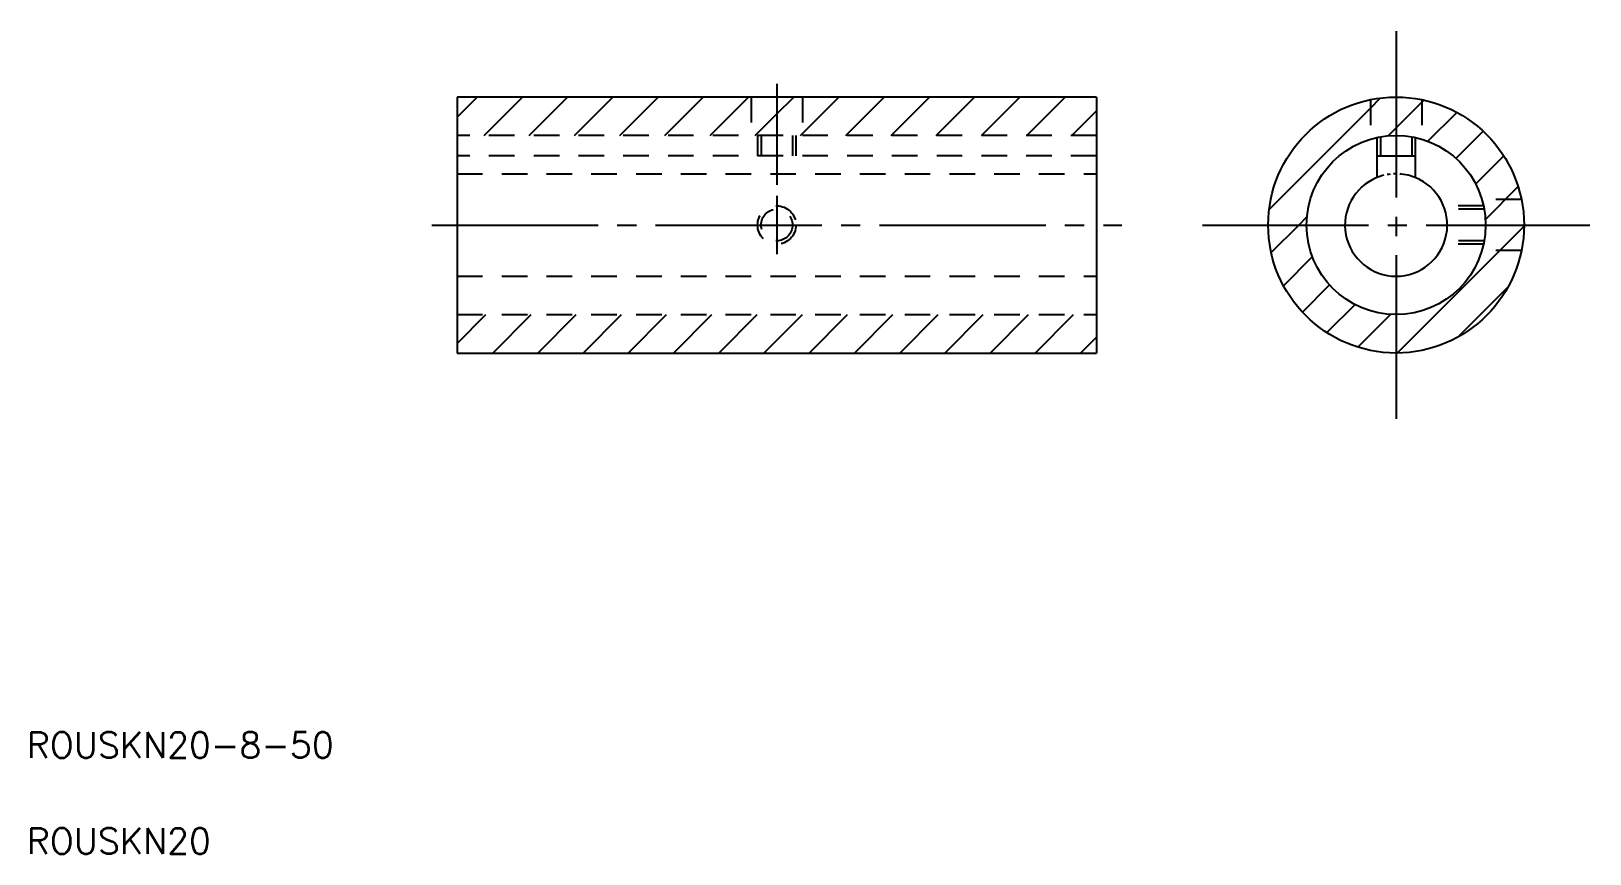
# Model space of a CAD drawing. Extents: x 69 to 191, y 144 to 208.
import ezdxf

# ---------------------------------------------------------------- set-up
doc = ezdxf.new("R2010")
doc.units = 0
for name, pattern in [('CENTER', [17.5, 13, -1.5, 1.5, -1.5]), ('DASHED', [3.5, 2, -1.5]), ('PHANTOM', [2.5, 1.25, -0.25, 0.25, -0.25, 0.25, -0.25])]:
    doc.linetypes.add(name, pattern=pattern)
doc.layers.get('0').update_dxf_attribs({"linetype": 'CONTINUOUS'})
doc.layers.add('CENTER', color=1, linetype='CENTER')
doc.styles.get("Standard").update_dxf_attribs({"font": 'txt.shx', "bigfont": '@extfont2.shx'})

# ---------------------------------------------------------------- blocks, each defined once
blk = doc.blocks.new('*X15')
at = {"color": 0, "linetype": 'CONTINUOUS'}
for p, q in [((102.56, 201.56), (104.13, 203.13)), ((104.67, 200.13), (107.67, 203.13)), ((108.2, 200.13), (111.2, 203.13)), ((111.74, 200.13), (114.74, 203.13)), ((115.28, 200.13), (118.28, 203.13)), ((118.81, 200.13), (121.81, 203.13)), ((122.35, 200.13), (125.35, 203.13)), ((127.56, 201.81), (128.88, 203.13)), ((129.56, 200.27), (132.42, 203.13)), ((132.95, 200.13), (135.95, 203.13)), ((136.49, 200.13), (139.49, 203.13)), ((140.02, 200.13), (143.02, 203.13)), ((143.56, 200.13), (146.56, 203.13)), ((147.1, 200.13), (150.1, 203.13)), ((125.88, 200.13), (127.56, 201.81)), ((150.63, 200.13), (152.56, 202.06)), ((129.42, 200.13), (129.56, 200.27)), ((102.56, 183.88), (104.81, 186.13)), ((105.35, 183.13), (108.35, 186.13)), ((108.88, 183.13), (111.88, 186.13)), ((112.42, 183.13), (115.42, 186.13)), ((115.95, 183.13), (118.95, 186.13)), ((119.49, 183.13), (122.49, 186.13)), ((123.02, 183.13), (126.02, 186.13)), ((126.56, 183.13), (129.56, 186.13)), ((130.1, 183.13), (133.1, 186.13)), ((133.63, 183.13), (136.63, 186.13)), ((137.17, 183.13), (140.17, 186.13)), ((140.7, 183.13), (143.7, 186.13)), ((144.24, 183.13), (147.24, 186.13)), ((147.77, 183.13), (150.77, 186.13)), ((151.31, 183.13), (152.56, 184.38))]:
    blk.add_line(p, q, dxfattribs=at)
blk = doc.blocks.new('*X16')
at = {"color": 0, "linetype": 'CONTINUOUS'}
for p, q in [((173.98, 202.26), (174.77, 203.06)), ((175.98, 200.73), (177.98, 202.73)), ((177.98, 202.73), (178.14, 202.89)), ((166.05, 194.34), (173.98, 202.26)), ((178.46, 199.67), (180.72, 201.93)), ((175.35, 200.1), (175.98, 200.73)), ((180.66, 198.34), (182.78, 200.46)), ((182.2, 196.34), (184.39, 198.53)), ((182.97, 193.57), (185.52, 196.13)), ((168.38, 193.13), (169.01, 193.76)), ((166.22, 190.97), (168.38, 193.13)), ((176.06, 183.13), (185.98, 193.05)), ((167.17, 188.39), (169.43, 190.65)), ((168.65, 186.33), (170.77, 188.45)), ((180.87, 184.41), (184.7, 188.24)), ((170.57, 184.72), (172.77, 186.91)), ((172.98, 183.59), (175.54, 186.14))]:
    blk.add_line(p, q, dxfattribs=at)

msp = doc.modelspace()

# ---------------------------------------------------------------- linework, layer by layer
at = {"color": 7, "linetype": 'CONTINUOUS'}
for p, q in [((102.56, 203.13), (102.56, 183.13)), ((152.56, 203.13), (102.56, 203.13)), ((152.56, 203.13), (152.56, 183.13)), ((102.56, 198.13), (102.56, 198.13)), ((174.48, 198.53), (177.48, 198.53)), ((174.48, 198.53), (174.48, 196.84)), ((177.48, 198.53), (177.48, 196.84)), ((102.56, 183.13), (152.56, 183.13))]:
    msp.add_line(p, q, dxfattribs=at)
at = {"color": 3, "linetype": 'DASHED'}
for p, q in [((125.56, 203.13), (125.56, 200.13)), ((129.56, 203.13), (129.56, 200.13)), ((173.98, 202.93), (173.98, 199.84)), ((177.98, 202.93), (177.98, 199.84)), ((152.56, 200.13), (102.56, 200.13)), ((126.06, 200.13), (126.06, 198.53)), ((126.33, 200.13), (126.33, 198.53)), ((128.79, 200.13), (128.79, 198.53)), ((129.06, 200.13), (129.06, 198.53)), ((174.48, 199.97), (174.48, 198.53)), ((174.75, 200.02), (174.75, 198.53)), ((177.21, 200.02), (177.21, 198.53)), ((177.48, 199.97), (177.48, 198.53)), ((152.56, 198.53), (102.56, 198.53)), ((102.56, 197.13), (152.56, 197.13)), ((185.78, 195.13), (182.69, 195.13)), ((182.82, 194.63), (179.69, 194.63)), ((182.87, 194.36), (179.79, 194.36)), ((182.82, 191.63), (179.69, 191.63)), ((182.87, 191.9), (179.79, 191.9)), ((185.78, 191.13), (182.69, 191.13)), ((102.56, 189.13), (152.56, 189.13)), ((102.56, 186.13), (152.56, 186.13))]:
    msp.add_line(p, q, dxfattribs=at)
msp.add_line((102.56, 193.13), (102.56, 193.13))
at = {"color": 7, "linetype": 'CONTINUOUS'}
for radius in [10, 7]:
    msp.add_circle((175.98, 193.13), radius, dxfattribs=at)
at = {"color": 3, "linetype": 'DASHED'}
for radius in [1.5, 1.23]:
    msp.add_circle((127.56, 193.13), radius, dxfattribs=at)
at = {"color": 7, "linetype": 'CONTINUOUS'}
msp.add_arc((175.98, 193.13), 4, 112.0243, 67.9757, dxfattribs=at)
at = {"color": 3, "linetype": 'PHANTOM'}
msp.add_arc((175.98, 193.13), 4, 67.9757, 112.0243, dxfattribs=at)
at = {"layer": 'CENTER', "color": 1, "linetype": 'CENTER'}
for p, q in [((175.98, 208.27), (175.98, 177.98)), ((127.56, 204.16), (127.56, 196.26)), ((127.56, 195.4), (127.56, 190.86)), ((100.59, 193.13), (154.53, 193.13)), ((160.83, 193.13), (191.13, 193.13))]:
    msp.add_line(p, q, dxfattribs=at)

# ---------------------------------------------------------------- block references
at = {"color": 3, "linetype": 'CONTINUOUS'}
for name in ['*X15', '*X16']:
    msp.add_blockref(name, (0, 0), dxfattribs=at)

# ---------------------------------------------------------------- texts
at = {"color": 7, "linetype": 'CONTINUOUS'}
for s, p in [('ROUSKN20-8-50', (68.92, 151.5)), ('ROUSKN20', (68.92, 144))]:
    msp.add_text(s, height=2, dxfattribs=at).set_placement(p)

doc.saveas('drawing.dxf')
